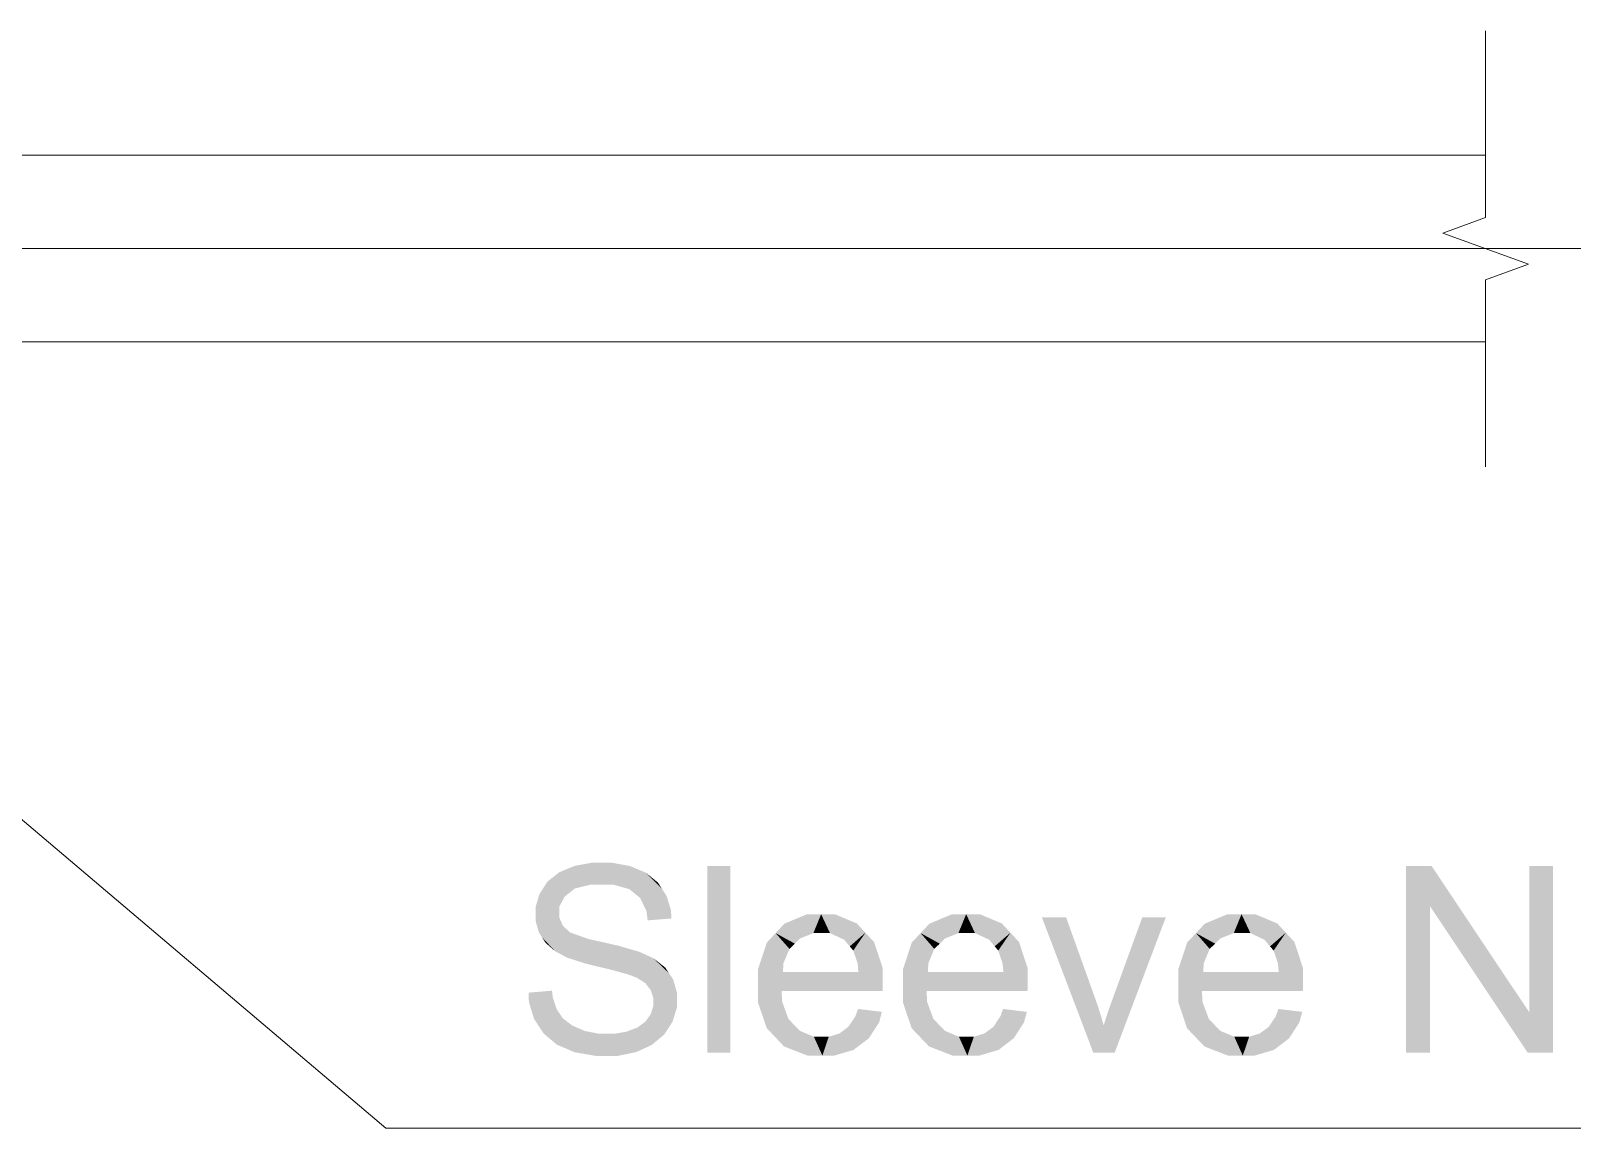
# Model space of a CAD drawing. Header units: millimetres. Extents: x 2 to 579, y 1 to 405.
# Drawn here: x 189.92 to 201.06, y 99.67 to 107.6 of the extents above; entities that cross this region are included whole.
import ezdxf

# ---------------------------------------------------------------- set-up
doc = ezdxf.new("R2010")
doc.units = ezdxf.units.MM
doc.linetypes.add('XKITLINE00', pattern=[0])
doc.layers.add('LinkedObject', color=7, linetype='Continuous', lineweight=0)

# ---------------------------------------------------------------- blocks, each defined once
blk = doc.blocks.new('*A4')
at = {"layer": 'LinkedObject'}
for points in [[(193.979, 101.593), (193.973, 101.435), (193.855, 101.57)], [(194.047, 101.593), (193.973, 101.435), (193.979, 101.593)], [(193.973, 101.435), (194.047, 101.593), (194.054, 101.435)], [(194.047, 101.593), (194.132, 101.435), (194.054, 101.435)], [(194.254, 101.569), (194.047, 101.593), (194.122, 101.593)], [(194.311, 101.545), (194.047, 101.593), (194.254, 101.569)], [(194.249, 101.402), (194.047, 101.593), (194.311, 101.545)], [(194.132, 101.435), (194.047, 101.593), (194.249, 101.402)], [(193.744, 101.524), (193.818, 101.376), (193.659, 101.457)], [(193.855, 101.406), (193.744, 101.524), (193.799, 101.547)], [(193.818, 101.376), (193.744, 101.524), (193.855, 101.406)], [(193.855, 101.57), (193.973, 101.435), (193.799, 101.547)], [(193.799, 101.547), (193.973, 101.435), (193.855, 101.406)], [(194.311, 101.545), (194.289, 101.37), (194.249, 101.402)], [(194.369, 101.521), (194.289, 101.37), (194.311, 101.545)], [(194.289, 101.37), (194.369, 101.521), (194.329, 101.337)], [(194.329, 101.337), (194.369, 101.521), (194.487, 101.402)], [(194.487, 101.402), (194.369, 101.521), (194.457, 101.449)], [(194.979, 101.57), (194.813, 100.22), (194.813, 101.57)], [(194.979, 100.22), (194.813, 100.22), (194.979, 101.57)], [(199.863, 101.57), (200.035, 101.28), (199.863, 100.22)], [(200.035, 101.28), (199.863, 101.57), (200.047, 101.57)], [(200.035, 101.28), (200.047, 101.57), (200.742, 100.22)], [(200.742, 100.22), (200.047, 101.57), (200.754, 100.511)], [(200.926, 101.57), (200.754, 100.511), (200.754, 101.57)], [(200.926, 100.22), (200.754, 100.511), (200.926, 101.57)], [(193.63, 101.412), (193.572, 101.221), (193.601, 101.368)], [(193.781, 101.346), (193.572, 101.221), (193.63, 101.412)], [(193.601, 101.368), (193.572, 101.221), (193.572, 101.272)], [(193.659, 101.457), (193.818, 101.376), (193.63, 101.412)], [(193.63, 101.412), (193.818, 101.376), (193.781, 101.346)], [(194.487, 101.402), (194.375, 101.24), (194.329, 101.337)], [(194.518, 101.355), (194.375, 101.24), (194.487, 101.402)], [(193.744, 101.275), (193.572, 101.221), (193.781, 101.346)], [(193.572, 101.221), (193.744, 101.275), (193.744, 101.233)], [(194.551, 101.249), (194.375, 101.24), (194.518, 101.355)], [(199.863, 100.22), (200.035, 101.28), (200.035, 100.22)], [(193.744, 101.196), (193.572, 101.221), (193.744, 101.233)], [(193.572, 101.221), (193.744, 101.196), (193.572, 101.174)], [(193.572, 101.174), (193.744, 101.196), (193.596, 101.09)], [(193.596, 101.09), (193.744, 101.196), (193.62, 101.053)], [(193.62, 101.053), (193.744, 101.196), (193.77, 101.136)], [(194.554, 101.19), (194.375, 101.24), (194.551, 101.249)], [(194.375, 101.24), (194.554, 101.19), (194.382, 101.176)], [(195.535, 101.221), (195.307, 101.084), (195.37, 101.152)], [(195.636, 101.221), (195.307, 101.084), (195.535, 101.221)], [(195.58, 101.084), (195.307, 101.084), (195.636, 101.221)], [(195.58, 101.084), (195.636, 101.221), (195.637, 101.084)], [(195.636, 101.221), (195.7, 101.084), (195.637, 101.084)], [(195.894, 101.154), (195.636, 101.221), (195.734, 101.221)], [(195.956, 101.087), (195.636, 101.221), (195.894, 101.154)], [(195.803, 101.036), (195.636, 101.221), (195.956, 101.087)], [(195.7, 101.084), (195.636, 101.221), (195.803, 101.036)], [(196.583, 101.221), (196.355, 101.084), (196.418, 101.152)], [(196.684, 101.221), (196.355, 101.084), (196.583, 101.221)], [(196.628, 101.084), (196.355, 101.084), (196.684, 101.221)], [(196.628, 101.084), (196.684, 101.221), (196.685, 101.084)], [(196.684, 101.221), (196.748, 101.084), (196.685, 101.084)], [(196.942, 101.154), (196.684, 101.221), (196.782, 101.221)], [(197.004, 101.087), (196.684, 101.221), (196.942, 101.154)], [(196.851, 101.036), (196.684, 101.221), (197.004, 101.087)], [(196.748, 101.084), (196.684, 101.221), (196.851, 101.036)], [(197.406, 101.199), (197.603, 100.22), (197.231, 101.199)], [(197.616, 100.613), (197.603, 100.22), (197.406, 101.199)], [(198.127, 101.199), (197.74, 100.602), (197.957, 101.199)], [(197.757, 100.22), (197.74, 100.602), (198.127, 101.199)], [(198.573, 101.221), (198.345, 101.084), (198.408, 101.152)], [(198.674, 101.221), (198.345, 101.084), (198.573, 101.221)], [(198.618, 101.084), (198.345, 101.084), (198.674, 101.221)], [(198.618, 101.084), (198.674, 101.221), (198.675, 101.084)], [(198.674, 101.221), (198.738, 101.084), (198.675, 101.084)], [(198.932, 101.154), (198.674, 101.221), (198.772, 101.221)], [(198.994, 101.087), (198.674, 101.221), (198.932, 101.154)], [(198.84, 101.036), (198.674, 101.221), (198.994, 101.087)], [(198.738, 101.084), (198.674, 101.221), (198.84, 101.036)], [(193.77, 101.136), (193.715, 100.952), (193.62, 101.053)], [(193.62, 101.053), (193.715, 100.952), (193.643, 101.015)], [(193.796, 101.113), (193.715, 100.952), (193.77, 101.136)], [(193.715, 100.952), (193.796, 101.113), (193.763, 100.927)], [(193.763, 100.927), (193.796, 101.113), (193.822, 101.089)], [(193.763, 100.927), (193.822, 101.089), (193.8, 100.907)], [(193.8, 100.907), (193.822, 101.089), (193.93, 100.865)], [(193.93, 100.865), (193.822, 101.089), (193.956, 101.041)], [(193.93, 100.865), (193.956, 101.041), (194.023, 100.842)], [(194.023, 100.842), (193.956, 101.041), (194.065, 101.017)], [(195.307, 101.084), (195.18, 100.825), (195.244, 101.016)], [(195.407, 100.97), (195.18, 100.825), (195.307, 101.084)], [(195.307, 101.084), (195.446, 101.008), (195.407, 100.97)], [(195.446, 101.008), (195.307, 101.084), (195.484, 101.046)], [(195.484, 101.046), (195.307, 101.084), (195.58, 101.084)], [(195.803, 101.036), (195.956, 101.087), (195.843, 100.988)], [(195.956, 101.087), (195.868, 100.958), (195.843, 100.988)], [(195.868, 100.958), (195.956, 101.087), (195.9, 100.865)], [(195.9, 100.865), (195.956, 101.087), (196.081, 100.832)], [(196.081, 100.832), (195.956, 101.087), (196.018, 101.02)], [(196.355, 101.084), (196.228, 100.825), (196.291, 101.016)], [(196.454, 100.97), (196.228, 100.825), (196.355, 101.084)], [(196.355, 101.084), (196.493, 101.008), (196.454, 100.97)], [(196.493, 101.008), (196.355, 101.084), (196.532, 101.046)], [(196.532, 101.046), (196.355, 101.084), (196.628, 101.084)], [(196.851, 101.036), (197.004, 101.087), (196.89, 100.988)], [(197.004, 101.087), (196.916, 100.958), (196.89, 100.988)], [(196.916, 100.958), (197.004, 101.087), (196.947, 100.865)], [(196.947, 100.865), (197.004, 101.087), (197.128, 100.832)], [(197.128, 100.832), (197.004, 101.087), (197.066, 101.02)], [(198.345, 101.084), (198.218, 100.825), (198.281, 101.016)], [(198.444, 100.97), (198.218, 100.825), (198.345, 101.084)], [(198.345, 101.084), (198.483, 101.008), (198.444, 100.97)], [(198.483, 101.008), (198.345, 101.084), (198.522, 101.046)], [(198.522, 101.046), (198.345, 101.084), (198.618, 101.084)], [(198.84, 101.036), (198.994, 101.087), (198.88, 100.988)], [(198.994, 101.087), (198.906, 100.958), (198.88, 100.988)], [(198.906, 100.958), (198.994, 101.087), (198.937, 100.865)], [(198.937, 100.865), (198.994, 101.087), (199.118, 100.832)], [(199.118, 100.832), (198.994, 101.087), (199.056, 101.02)], [(194.023, 100.842), (194.065, 101.017), (194.116, 100.82)], [(194.116, 100.82), (194.065, 101.017), (194.174, 100.992)], [(194.116, 100.82), (194.174, 100.992), (194.236, 100.787)], [(194.236, 100.787), (194.174, 100.992), (194.264, 100.777)], [(194.264, 100.777), (194.174, 100.992), (194.306, 100.761)], [(194.323, 100.949), (194.306, 100.761), (194.174, 100.992)], [(194.364, 100.93), (194.306, 100.761), (194.323, 100.949)], [(194.306, 100.761), (194.364, 100.93), (194.367, 100.721)], [(194.367, 100.721), (194.364, 100.93), (194.423, 100.903)], [(195.364, 100.867), (195.18, 100.825), (195.407, 100.97)], [(196.411, 100.867), (196.228, 100.825), (196.454, 100.97)], [(198.401, 100.867), (198.218, 100.825), (198.444, 100.97)], [(194.367, 100.721), (194.423, 100.903), (194.385, 100.697)], [(194.385, 100.697), (194.423, 100.903), (194.404, 100.673)], [(194.423, 100.903), (194.538, 100.793), (194.404, 100.673)], [(194.538, 100.793), (194.423, 100.903), (194.51, 100.835)], [(195.18, 100.825), (195.364, 100.867), (195.36, 100.803)], [(195.36, 100.803), (195.18, 100.701), (195.18, 100.825)], [(195.9, 100.865), (196.081, 100.832), (195.905, 100.803)], [(196.081, 100.711), (195.905, 100.803), (196.081, 100.832)], [(196.228, 100.825), (196.411, 100.867), (196.407, 100.803)], [(196.407, 100.803), (196.228, 100.701), (196.228, 100.825)], [(196.947, 100.865), (197.128, 100.832), (196.953, 100.803)], [(197.128, 100.711), (196.953, 100.803), (197.128, 100.832)], [(198.218, 100.825), (198.401, 100.867), (198.397, 100.803)], [(198.397, 100.803), (198.218, 100.701), (198.218, 100.825)], [(198.937, 100.865), (199.118, 100.832), (198.943, 100.803)], [(199.118, 100.711), (198.943, 100.803), (199.118, 100.832)], [(194.404, 100.673), (194.538, 100.793), (194.423, 100.618)], [(194.423, 100.618), (194.538, 100.793), (194.566, 100.751)], [(194.423, 100.618), (194.566, 100.751), (194.423, 100.586)], [(194.423, 100.586), (194.566, 100.751), (194.423, 100.555)], [(194.566, 100.751), (194.594, 100.601), (194.423, 100.555)], [(194.594, 100.601), (194.566, 100.751), (194.594, 100.655)], [(195.36, 100.803), (196.081, 100.711), (195.18, 100.701)], [(196.081, 100.704), (195.18, 100.701), (196.081, 100.711)], [(196.08, 100.682), (195.18, 100.701), (196.081, 100.704)], [(195.18, 100.701), (195.306, 100.331), (195.18, 100.582)], [(195.355, 100.587), (195.306, 100.331), (195.18, 100.701)], [(195.355, 100.587), (195.18, 100.701), (195.35, 100.667)], [(196.08, 100.667), (195.18, 100.701), (196.08, 100.682)], [(195.35, 100.667), (195.18, 100.701), (196.08, 100.667)], [(195.905, 100.803), (196.081, 100.711), (195.36, 100.803)], [(196.407, 100.803), (197.128, 100.711), (196.228, 100.701)], [(197.128, 100.704), (196.228, 100.701), (197.128, 100.711)], [(197.128, 100.682), (196.228, 100.701), (197.128, 100.704)], [(196.228, 100.701), (196.353, 100.331), (196.228, 100.582)], [(196.402, 100.587), (196.353, 100.331), (196.228, 100.701)], [(196.402, 100.587), (196.228, 100.701), (196.398, 100.667)], [(197.127, 100.667), (196.228, 100.701), (197.128, 100.682)], [(196.398, 100.667), (196.228, 100.701), (197.127, 100.667)], [(196.953, 100.803), (197.128, 100.711), (196.407, 100.803)], [(198.397, 100.803), (199.118, 100.711), (198.218, 100.701)], [(199.118, 100.704), (198.218, 100.701), (199.118, 100.711)], [(199.118, 100.682), (198.218, 100.701), (199.118, 100.704)], [(198.218, 100.701), (198.343, 100.331), (198.218, 100.582)], [(198.392, 100.587), (198.343, 100.331), (198.218, 100.701)], [(198.392, 100.587), (198.218, 100.701), (198.388, 100.667)], [(199.117, 100.667), (198.218, 100.701), (199.118, 100.682)], [(198.388, 100.667), (198.218, 100.701), (199.117, 100.667)], [(198.943, 100.803), (199.118, 100.711), (198.397, 100.803)], [(193.697, 100.618), (193.522, 100.654), (193.691, 100.668)], [(193.522, 100.654), (193.596, 100.411), (193.524, 100.586)], [(193.697, 100.618), (193.596, 100.411), (193.522, 100.654)], [(193.524, 100.586), (193.596, 100.411), (193.561, 100.465)], [(193.725, 100.534), (193.596, 100.411), (193.697, 100.618)], [(194.404, 100.497), (194.594, 100.601), (194.563, 100.446)], [(194.423, 100.555), (194.594, 100.601), (194.404, 100.497)], [(194.563, 100.446), (194.594, 100.601), (194.594, 100.547)], [(195.18, 100.582), (195.306, 100.331), (195.243, 100.397)], [(195.4, 100.463), (195.306, 100.331), (195.355, 100.587)], [(196.228, 100.582), (196.353, 100.331), (196.29, 100.397)], [(196.448, 100.463), (196.353, 100.331), (196.402, 100.587)], [(197.633, 100.565), (197.603, 100.22), (197.616, 100.613)], [(197.74, 100.602), (197.757, 100.22), (197.72, 100.547)], [(198.218, 100.582), (198.343, 100.331), (198.28, 100.397)], [(198.438, 100.463), (198.343, 100.331), (198.392, 100.587)], [(193.596, 100.411), (193.725, 100.534), (193.631, 100.358)], [(193.631, 100.358), (193.725, 100.534), (193.728, 100.277)], [(193.747, 100.502), (193.728, 100.277), (193.725, 100.534)], [(193.768, 100.469), (193.728, 100.277), (193.747, 100.502)], [(194.385, 100.471), (194.563, 100.446), (194.366, 100.444)], [(194.404, 100.497), (194.563, 100.446), (194.385, 100.471)], [(195.833, 100.407), (196.075, 100.515), (195.98, 100.323)], [(195.884, 100.484), (196.075, 100.515), (195.833, 100.407)], [(196.075, 100.515), (195.884, 100.484), (195.903, 100.536)], [(195.98, 100.323), (196.075, 100.515), (196.055, 100.439)], [(196.881, 100.407), (197.123, 100.515), (197.027, 100.323)], [(196.932, 100.484), (197.123, 100.515), (196.881, 100.407)], [(197.123, 100.515), (196.932, 100.484), (196.951, 100.536)], [(197.027, 100.323), (197.123, 100.515), (197.102, 100.439)], [(197.664, 100.467), (197.603, 100.22), (197.633, 100.565)], [(197.72, 100.547), (197.757, 100.22), (197.689, 100.454)], [(198.871, 100.407), (199.113, 100.515), (199.017, 100.323)], [(198.922, 100.484), (199.113, 100.515), (198.871, 100.407)], [(199.113, 100.515), (198.922, 100.484), (198.941, 100.536)], [(199.017, 100.323), (199.113, 100.515), (199.092, 100.439)], [(200.754, 100.511), (200.926, 100.22), (200.742, 100.22)], [(193.768, 100.469), (193.79, 100.251), (193.728, 100.277)], [(193.836, 100.417), (193.79, 100.251), (193.768, 100.469)], [(193.79, 100.251), (193.836, 100.417), (193.852, 100.224)], [(193.882, 100.397), (193.852, 100.224), (193.836, 100.417)], [(193.928, 100.377), (193.852, 100.224), (193.882, 100.397)], [(193.928, 100.377), (194.005, 100.197), (193.852, 100.224)], [(194.031, 100.357), (194.005, 100.197), (193.928, 100.377)], [(194.23, 100.372), (194.356, 100.25), (194.14, 100.357)], [(194.269, 100.387), (194.502, 100.351), (194.23, 100.372)], [(194.413, 100.277), (194.23, 100.372), (194.502, 100.351)], [(194.356, 100.25), (194.23, 100.372), (194.413, 100.277)], [(194.308, 100.402), (194.502, 100.351), (194.269, 100.387)], [(194.366, 100.444), (194.533, 100.398), (194.308, 100.402)], [(194.308, 100.402), (194.533, 100.398), (194.502, 100.351)], [(194.533, 100.398), (194.366, 100.444), (194.563, 100.446)], [(195.306, 100.331), (195.4, 100.463), (195.368, 100.265)], [(195.441, 100.421), (195.368, 100.265), (195.4, 100.463)], [(195.482, 100.378), (195.368, 100.265), (195.441, 100.421)], [(195.482, 100.378), (195.645, 100.199), (195.368, 100.265)], [(195.584, 100.335), (195.645, 100.199), (195.482, 100.378)], [(195.769, 100.359), (195.925, 100.282), (195.691, 100.335)], [(195.801, 100.383), (195.98, 100.323), (195.769, 100.359)], [(195.925, 100.282), (195.769, 100.359), (195.98, 100.323)], [(195.833, 100.407), (195.98, 100.323), (195.801, 100.383)], [(196.353, 100.331), (196.448, 100.463), (196.416, 100.265)], [(196.489, 100.421), (196.416, 100.265), (196.448, 100.463)], [(196.53, 100.378), (196.416, 100.265), (196.489, 100.421)], [(196.53, 100.378), (196.693, 100.199), (196.416, 100.265)], [(196.632, 100.335), (196.693, 100.199), (196.53, 100.378)], [(196.816, 100.359), (196.973, 100.282), (196.739, 100.335)], [(196.849, 100.383), (197.027, 100.323), (196.816, 100.359)], [(196.973, 100.282), (196.816, 100.359), (197.027, 100.323)], [(196.881, 100.407), (197.027, 100.323), (196.849, 100.383)], [(197.678, 100.416), (197.603, 100.22), (197.664, 100.467)], [(197.678, 100.416), (197.757, 100.22), (197.603, 100.22)], [(197.689, 100.454), (197.757, 100.22), (197.678, 100.416)], [(198.343, 100.331), (198.438, 100.463), (198.406, 100.265)], [(198.479, 100.421), (198.406, 100.265), (198.438, 100.463)], [(198.52, 100.378), (198.406, 100.265), (198.479, 100.421)], [(198.52, 100.378), (198.683, 100.199), (198.406, 100.265)], [(198.622, 100.335), (198.683, 100.199), (198.52, 100.378)], [(198.806, 100.359), (198.963, 100.282), (198.729, 100.335)], [(198.839, 100.383), (199.017, 100.323), (198.806, 100.359)], [(198.963, 100.282), (198.806, 100.359), (199.017, 100.323)], [(198.871, 100.407), (199.017, 100.323), (198.839, 100.383)], [(194.031, 100.357), (194.096, 100.197), (194.005, 100.197)], [(194.089, 100.357), (194.096, 100.197), (194.031, 100.357)], [(194.089, 100.357), (194.168, 100.197), (194.096, 100.197)], [(194.14, 100.357), (194.168, 100.197), (194.089, 100.357)], [(194.14, 100.357), (194.356, 100.25), (194.168, 100.197)], [(194.168, 100.197), (194.356, 100.25), (194.298, 100.224)], [(195.368, 100.265), (195.645, 100.199), (195.538, 100.199)], [(195.646, 100.335), (195.645, 100.199), (195.584, 100.335)], [(195.691, 100.335), (195.925, 100.282), (195.645, 100.199)], [(195.691, 100.335), (195.645, 100.199), (195.646, 100.335)], [(195.645, 100.199), (195.925, 100.282), (195.731, 100.199)], [(195.731, 100.199), (195.925, 100.282), (195.87, 100.24)], [(196.416, 100.265), (196.693, 100.199), (196.586, 100.199)], [(196.693, 100.335), (196.693, 100.199), (196.632, 100.335)], [(196.739, 100.335), (196.973, 100.282), (196.693, 100.199)], [(196.739, 100.335), (196.693, 100.199), (196.693, 100.335)], [(196.693, 100.199), (196.973, 100.282), (196.778, 100.199)], [(196.778, 100.199), (196.973, 100.282), (196.918, 100.24)], [(198.406, 100.265), (198.683, 100.199), (198.576, 100.199)], [(198.683, 100.335), (198.683, 100.199), (198.622, 100.335)], [(198.729, 100.335), (198.963, 100.282), (198.683, 100.199)], [(198.729, 100.335), (198.683, 100.199), (198.683, 100.335)], [(198.683, 100.199), (198.963, 100.282), (198.768, 100.199)], [(198.768, 100.199), (198.963, 100.282), (198.908, 100.24)]]:
    blk.add_hatch(color=7, dxfattribs=at).paths.add_polyline_path(points, flags=17)
at = {"layer": 'LinkedObject', "color": 7, "linetype": 'XKITLINE00', "lineweight": 0}
for p, q in [((200.437, 107.604), (200.437, 106.254)), ((171.303, 106.706), (200.437, 106.706)), ((200.437, 106.254), (200.128, 106.142)), ((200.128, 106.142), (200.747, 105.917)), ((200.747, 105.917), (200.437, 105.804)), ((200.437, 105.804), (200.437, 104.454)), ((200.437, 105.356), (171.303, 105.356))]:
    blk.add_line(p, q, dxfattribs=at)
at = {"layer": 'LinkedObject', "color": 6, "linetype": 'XKITLINE00', "lineweight": 0}
blk.add_line((189.597, 106.031), (202.77, 106.031), dxfattribs=at)
at = {"layer": 'LinkedObject', "color": 1, "linetype": 'XKITLINE00', "lineweight": 0}
for p, q in [((187.385, 104), (192.491, 99.675)), ((192.491, 99.675), (202.965, 99.675))]:
    blk.add_line(p, q, dxfattribs=at)

msp = doc.modelspace()

# ---------------------------------------------------------------- block references
at = {"lineweight": 0}
msp.add_blockref('*A4', (0, 0), dxfattribs=at)

doc.saveas('drawing.dxf')
